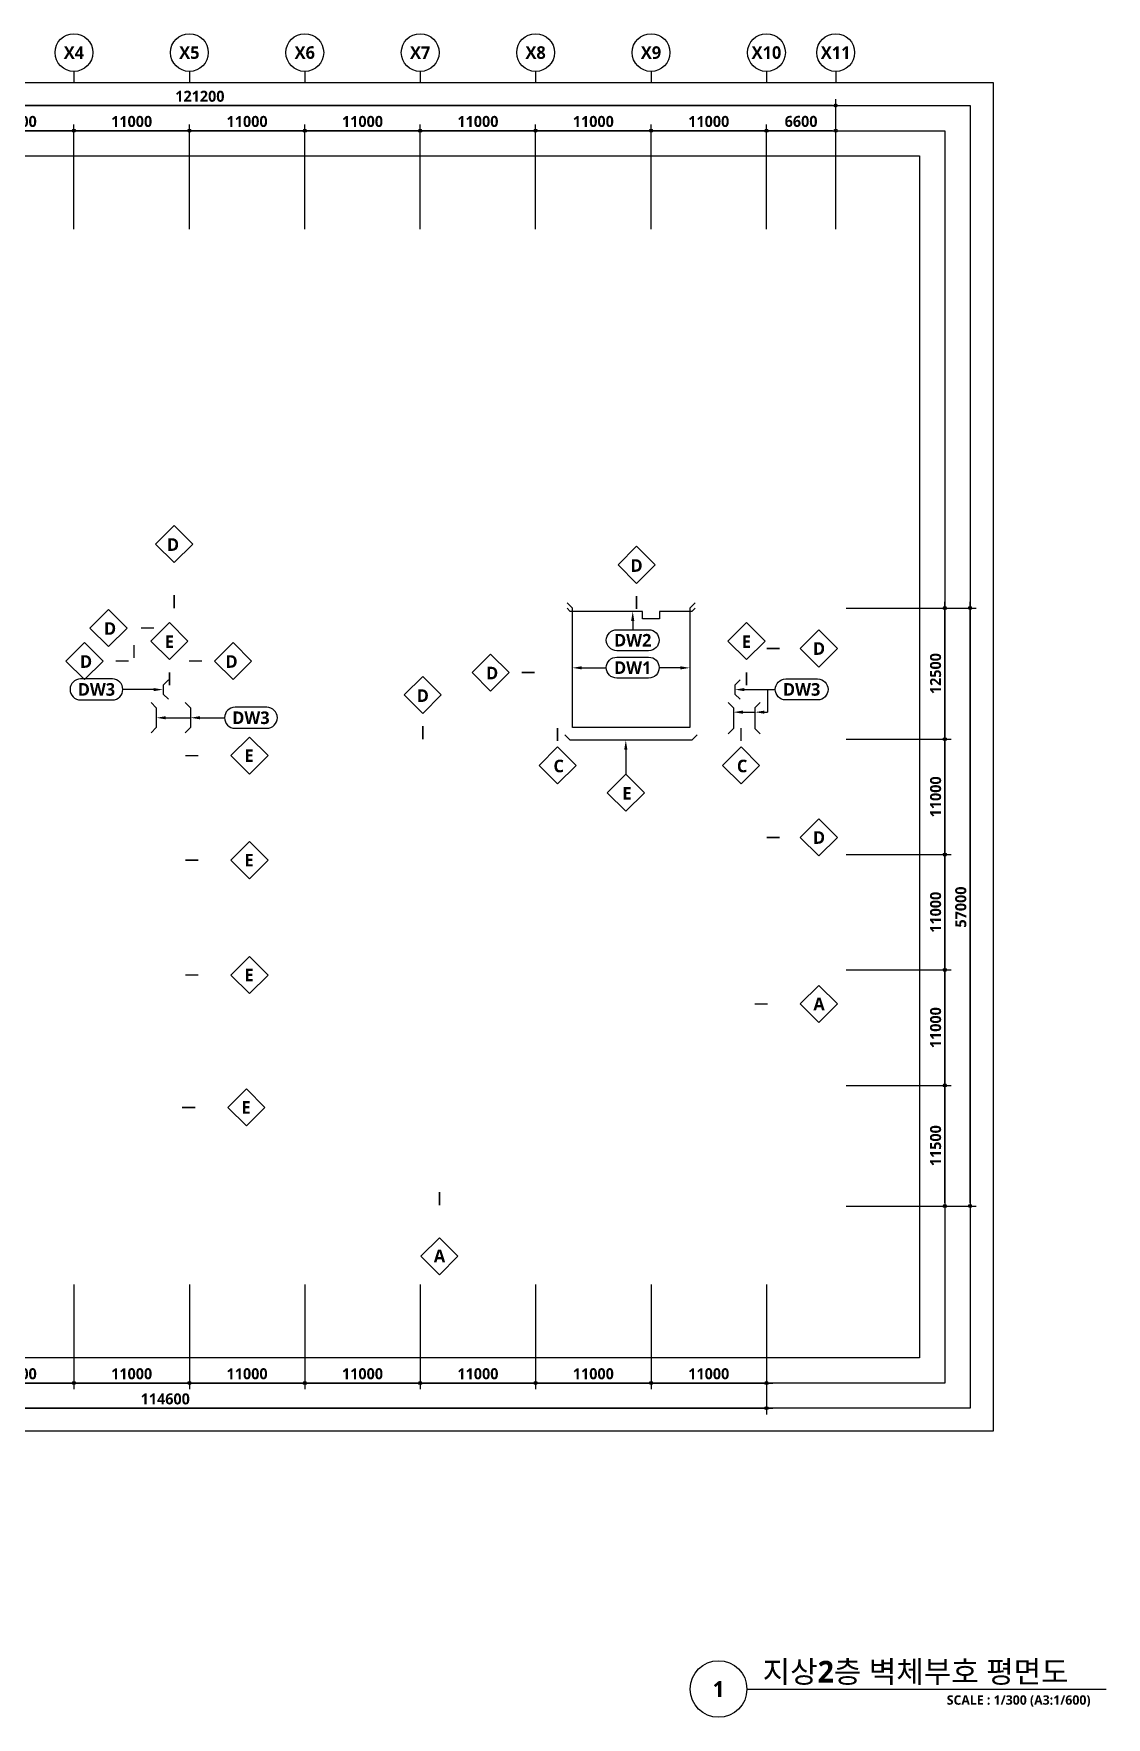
# Model space of a CAD drawing. Header units: millimetres. Extents: x 10941 to 190005487, y 7641 to 455456909.
# Drawn here: x 868543 to 970773, y 9178 to 169666 of the extents above; entities that cross this region are included whole.
import ezdxf
from ezdxf.enums import TextEntityAlignment as Align

# ---------------------------------------------------------------- set-up
doc = ezdxf.new("R2010")
doc.units = ezdxf.units.MM
doc.header["$LTSCALE"] = 400
doc.header["$MEASUREMENT"] = 0
doc.header["$PDSIZE"] = -10
doc.layers.get('0').update_dxf_attribs({"linetype": 'CONTINUOUS'})
doc.layers.get('Defpoints').update_dxf_attribs({"color": 153, "linetype": 'CONTINUOUS'})
for name, color, linetype in [('A-ANNO-TEXT1', 7, 'CONTINUOUS'), ('A-ANNO-TITL', 7, 'CONTINUOUS'), ('A-ST-AXIS-BUB', 7, 'CONTINUOUS'), ('A-ST-AXIS-DIM', 7, 'CONTINUOUS'), ('A-TEXT2', 3, 'CONTINUOUS'), ('AA-MARK', 2, 'CONTINUOUS'), ('AA-XXXX-TXT1', 2, 'CONTINUOUS')]:
    doc.layers.add(name, color=color, linetype=linetype)
doc.layers.add('Defpoint', color=161, linetype='CONTINUOUS', plot=False)
doc.styles.add('2020음성 1차', font='')
doc.styles.add('SH_대대리576', font='')
doc.styles.get('2020음성 1차').set_extended_font_data('NanumGothic', bold=True)
doc.styles.get('SH_대대리576').set_extended_font_data('NanumGothic', bold=True)
doc.dimstyles.new('SHP 600', dxfattribs={"dimscale": 300, "dimtxt": 3.5, "dimasz": 1, "dimexe": 2, "dimexo": 2, "dimgap": 1, "dimtad": 1, "dimdec": 0, "dimzin": 0, "dimdsep": 46, "dimtxsty": 'SH_대대리576', "dimblk": 'DIMDOT', "dimcen": 0.09, "dimclrt": 3, "dimadec": 0, "dimazin": 1, "dimtfac": 1, "dimtdec": 0, "dimtix": 1, "dimtmove": 2, "dimatfit": 0, "dimldrblk": 'DIMDOT', "dimfxl": 1, "dimtolj": 1, "dimtzin": 0, "dimarcsym": 0})

# ---------------------------------------------------------------- blocks, each defined once
blk = doc.blocks.new('DIMDOT')
at = {"color": 0}
blk.add_line((-2, 0), (2, 0), dxfattribs=at)
for radius in [0.5, 0.25]:
    blk.add_circle((0, 0), radius, dxfattribs=at)
blk = doc.blocks.new('*D38')
at = {"layer": 'A-ST-AXIS-DIM', "color": 0, "lineweight": -2}
for p, q in [((823782, 151016), (823782, 163416)), ((944682, 162816), (824082, 162816)), ((944982, 151016), (944982, 163416))]:
    blk.add_line(p, q, dxfattribs=at)
at = {"layer": 'Defpoints', "color": 0}
for p in [(823782, 162816), (823782, 150416), (944982, 150416)]:
    blk.add_point(p, dxfattribs=at)
at = {"layer": 'A-ST-AXIS-DIM', "color": 0, "linetype": 'ByBlock', "lineweight": -2, "xscale": 300, "yscale": 300, "zscale": 300, "rotation": 180}
blk.add_blockref('DIMDOT', (823782, 162816), dxfattribs=at)
at = {"layer": 'A-ST-AXIS-DIM', "color": 0, "linetype": 'ByBlock', "lineweight": -2, "xscale": 300, "yscale": 300, "zscale": 300}
blk.add_blockref('DIMDOT', (944982, 162816), dxfattribs=at)
at = {"layer": 'A-ST-AXIS-DIM', "color": 3, "insert": (884382, 163694), "char_height": 1050, "attachment_point": 5, "style": 'SH_대대리576'}
blk.add_mtext('\\A1;121200', dxfattribs=at)
blk = doc.blocks.new('*D41')
at = {"layer": 'A-ST-AXIS-DIM', "color": 0, "lineweight": -2}
for p, q in [((861382, 151016), (861382, 161016)), ((872382, 151016), (872382, 161016)), ((872082, 160416), (861682, 160416))]:
    blk.add_line(p, q, dxfattribs=at)
at = {"layer": 'Defpoints', "color": 0}
for p in [(861382, 160416), (861382, 150416), (872382, 150416)]:
    blk.add_point(p, dxfattribs=at)
at = {"layer": 'A-ST-AXIS-DIM', "color": 0, "linetype": 'ByBlock', "lineweight": -2, "xscale": 300, "yscale": 300, "zscale": 300, "rotation": 180}
blk.add_blockref('DIMDOT', (861382, 160416), dxfattribs=at)
at = {"layer": 'A-ST-AXIS-DIM', "color": 0, "linetype": 'ByBlock', "lineweight": -2, "xscale": 300, "yscale": 300, "zscale": 300}
blk.add_blockref('DIMDOT', (872382, 160416), dxfattribs=at)
at = {"layer": 'A-ST-AXIS-DIM', "color": 3, "insert": (866882, 161292), "char_height": 1050, "attachment_point": 5, "style": 'SH_대대리576'}
blk.add_mtext('\\A1;11000', dxfattribs=at)
blk = doc.blocks.new('*D42')
at = {"layer": 'A-ST-AXIS-DIM', "color": 0, "lineweight": -2}
for p, q in [((872382, 151016), (872382, 161016)), ((883382, 151016), (883382, 161016)), ((883082, 160416), (872682, 160416))]:
    blk.add_line(p, q, dxfattribs=at)
at = {"layer": 'Defpoints', "color": 0}
for p in [(872382, 160416), (872382, 150416), (883382, 150416)]:
    blk.add_point(p, dxfattribs=at)
at = {"layer": 'A-ST-AXIS-DIM', "color": 0, "linetype": 'ByBlock', "lineweight": -2, "xscale": 300, "yscale": 300, "zscale": 300, "rotation": 180}
blk.add_blockref('DIMDOT', (872382, 160416), dxfattribs=at)
at = {"layer": 'A-ST-AXIS-DIM', "color": 0, "linetype": 'ByBlock', "lineweight": -2, "xscale": 300, "yscale": 300, "zscale": 300}
blk.add_blockref('DIMDOT', (883382, 160416), dxfattribs=at)
at = {"layer": 'A-ST-AXIS-DIM', "color": 3, "insert": (877882, 161292), "char_height": 1050, "attachment_point": 5, "style": 'SH_대대리576'}
blk.add_mtext('\\A1;11000', dxfattribs=at)
blk = doc.blocks.new('*D43')
at = {"layer": 'A-ST-AXIS-DIM', "color": 0, "lineweight": -2}
for p, q in [((883382, 151016), (883382, 161016)), ((894382, 151016), (894382, 161016)), ((894082, 160416), (883682, 160416))]:
    blk.add_line(p, q, dxfattribs=at)
at = {"layer": 'Defpoints', "color": 0}
for p in [(883382, 160416), (883382, 150416), (894382, 150416)]:
    blk.add_point(p, dxfattribs=at)
at = {"layer": 'A-ST-AXIS-DIM', "color": 0, "linetype": 'ByBlock', "lineweight": -2, "xscale": 300, "yscale": 300, "zscale": 300, "rotation": 180}
blk.add_blockref('DIMDOT', (883382, 160416), dxfattribs=at)
at = {"layer": 'A-ST-AXIS-DIM', "color": 0, "linetype": 'ByBlock', "lineweight": -2, "xscale": 300, "yscale": 300, "zscale": 300}
blk.add_blockref('DIMDOT', (894382, 160416), dxfattribs=at)
at = {"layer": 'A-ST-AXIS-DIM', "color": 3, "insert": (888882, 161292), "char_height": 1050, "attachment_point": 5, "style": 'SH_대대리576'}
blk.add_mtext('\\A1;11000', dxfattribs=at)
blk = doc.blocks.new('*D44')
at = {"layer": 'A-ST-AXIS-DIM', "color": 0, "lineweight": -2}
for p, q in [((894382, 151016), (894382, 161016)), ((905382, 151016), (905382, 161016)), ((905082, 160416), (894682, 160416))]:
    blk.add_line(p, q, dxfattribs=at)
at = {"layer": 'Defpoints', "color": 0}
for p in [(894382, 160416), (894382, 150416), (905382, 150416)]:
    blk.add_point(p, dxfattribs=at)
at = {"layer": 'A-ST-AXIS-DIM', "color": 0, "linetype": 'ByBlock', "lineweight": -2, "xscale": 300, "yscale": 300, "zscale": 300, "rotation": 180}
blk.add_blockref('DIMDOT', (894382, 160416), dxfattribs=at)
at = {"layer": 'A-ST-AXIS-DIM', "color": 0, "linetype": 'ByBlock', "lineweight": -2, "xscale": 300, "yscale": 300, "zscale": 300}
blk.add_blockref('DIMDOT', (905382, 160416), dxfattribs=at)
at = {"layer": 'A-ST-AXIS-DIM', "color": 3, "insert": (899882, 161292), "char_height": 1050, "attachment_point": 5, "style": 'SH_대대리576'}
blk.add_mtext('\\A1;11000', dxfattribs=at)
blk = doc.blocks.new('*D45')
at = {"layer": 'A-ST-AXIS-DIM', "color": 0, "lineweight": -2}
for p, q in [((905382, 151016), (905382, 161016)), ((916382, 151016), (916382, 161016)), ((916082, 160416), (905682, 160416))]:
    blk.add_line(p, q, dxfattribs=at)
at = {"layer": 'Defpoints', "color": 0}
for p in [(905382, 160416), (905382, 150416), (916382, 150416)]:
    blk.add_point(p, dxfattribs=at)
at = {"layer": 'A-ST-AXIS-DIM', "color": 0, "linetype": 'ByBlock', "lineweight": -2, "xscale": 300, "yscale": 300, "zscale": 300, "rotation": 180}
blk.add_blockref('DIMDOT', (905382, 160416), dxfattribs=at)
at = {"layer": 'A-ST-AXIS-DIM', "color": 0, "linetype": 'ByBlock', "lineweight": -2, "xscale": 300, "yscale": 300, "zscale": 300}
blk.add_blockref('DIMDOT', (916382, 160416), dxfattribs=at)
at = {"layer": 'A-ST-AXIS-DIM', "color": 3, "insert": (910882, 161292), "char_height": 1050, "attachment_point": 5, "style": 'SH_대대리576'}
blk.add_mtext('\\A1;11000', dxfattribs=at)
blk = doc.blocks.new('*D46')
at = {"layer": 'A-ST-AXIS-DIM', "color": 0, "lineweight": -2}
for p, q in [((916382, 151016), (916382, 161016)), ((927382, 151016), (927382, 161016)), ((927082, 160416), (916682, 160416))]:
    blk.add_line(p, q, dxfattribs=at)
at = {"layer": 'Defpoints', "color": 0}
for p in [(916382, 160416), (916382, 150416), (927382, 150416)]:
    blk.add_point(p, dxfattribs=at)
at = {"layer": 'A-ST-AXIS-DIM', "color": 0, "linetype": 'ByBlock', "lineweight": -2, "xscale": 300, "yscale": 300, "zscale": 300, "rotation": 180}
blk.add_blockref('DIMDOT', (916382, 160416), dxfattribs=at)
at = {"layer": 'A-ST-AXIS-DIM', "color": 0, "linetype": 'ByBlock', "lineweight": -2, "xscale": 300, "yscale": 300, "zscale": 300}
blk.add_blockref('DIMDOT', (927382, 160416), dxfattribs=at)
at = {"layer": 'A-ST-AXIS-DIM', "color": 3, "insert": (921882, 161292), "char_height": 1050, "attachment_point": 5, "style": 'SH_대대리576'}
blk.add_mtext('\\A1;11000', dxfattribs=at)
blk = doc.blocks.new('*D47')
at = {"layer": 'A-ST-AXIS-DIM', "color": 0, "lineweight": -2}
for p, q in [((927382, 151016), (927382, 161016)), ((938382, 151016), (938382, 161016)), ((938082, 160416), (927682, 160416))]:
    blk.add_line(p, q, dxfattribs=at)
at = {"layer": 'Defpoints', "color": 0}
for p in [(927382, 160416), (927382, 150416), (938382, 150416)]:
    blk.add_point(p, dxfattribs=at)
at = {"layer": 'A-ST-AXIS-DIM', "color": 0, "linetype": 'ByBlock', "lineweight": -2, "xscale": 300, "yscale": 300, "zscale": 300, "rotation": 180}
blk.add_blockref('DIMDOT', (927382, 160416), dxfattribs=at)
at = {"layer": 'A-ST-AXIS-DIM', "color": 0, "linetype": 'ByBlock', "lineweight": -2, "xscale": 300, "yscale": 300, "zscale": 300}
blk.add_blockref('DIMDOT', (938382, 160416), dxfattribs=at)
at = {"layer": 'A-ST-AXIS-DIM', "color": 3, "insert": (932882, 161292), "char_height": 1050, "attachment_point": 5, "style": 'SH_대대리576'}
blk.add_mtext('\\A1;11000', dxfattribs=at)
blk = doc.blocks.new('*D296')
at = {"layer": 'A-ST-AXIS-DIM', "color": 0, "lineweight": -2}
for p, q in [((945982, 114916), (955982, 114916)), ((955382, 102716), (955382, 114616)), ((945982, 102416), (955982, 102416))]:
    blk.add_line(p, q, dxfattribs=at)
at = {"layer": 'Defpoints', "color": 0}
for p in [(945382, 114916), (955382, 114916), (945382, 102416)]:
    blk.add_point(p, dxfattribs=at)
at = {"layer": 'A-ST-AXIS-DIM', "color": 0, "linetype": 'ByBlock', "lineweight": -2, "xscale": 300, "yscale": 300, "zscale": 300}
for p, rotation in [((955382, 114916), 90), ((955382, 102416), 270)]:
    blk.add_blockref('DIMDOT', p, dxfattribs=dict(at, rotation=rotation))
at = {"layer": 'A-ST-AXIS-DIM', "color": 3, "insert": (954503, 108666), "char_height": 1050, "attachment_point": 5, "rotation": 90, "style": 'SH_대대리576'}
blk.add_mtext('\\A1;12500', dxfattribs=at)
blk = doc.blocks.new('*D297')
at = {"layer": 'A-ST-AXIS-DIM', "color": 0, "lineweight": -2}
for p, q in [((945982, 102416), (955982, 102416)), ((955382, 91716), (955382, 102116)), ((945982, 91416), (955982, 91416))]:
    blk.add_line(p, q, dxfattribs=at)
at = {"layer": 'Defpoints', "color": 0}
for p in [(945382, 102416), (955382, 102416), (945382, 91416)]:
    blk.add_point(p, dxfattribs=at)
at = {"layer": 'A-ST-AXIS-DIM', "color": 0, "linetype": 'ByBlock', "lineweight": -2, "xscale": 300, "yscale": 300, "zscale": 300}
for p, rotation in [((955382, 102416), 90), ((955382, 91416), 270)]:
    blk.add_blockref('DIMDOT', p, dxfattribs=dict(at, rotation=rotation))
at = {"layer": 'A-ST-AXIS-DIM', "color": 3, "insert": (954506, 96916), "char_height": 1050, "attachment_point": 5, "rotation": 90, "style": 'SH_대대리576'}
blk.add_mtext('\\A1;11000', dxfattribs=at)
blk = doc.blocks.new('*D298')
at = {"layer": 'A-ST-AXIS-DIM', "color": 0, "lineweight": -2}
for p, q in [((945982, 91416), (955982, 91416)), ((955382, 80716), (955382, 91116)), ((945982, 80416), (955982, 80416))]:
    blk.add_line(p, q, dxfattribs=at)
at = {"layer": 'Defpoints', "color": 0}
for p in [(945382, 91416), (955382, 91416), (945382, 80416)]:
    blk.add_point(p, dxfattribs=at)
at = {"layer": 'A-ST-AXIS-DIM', "color": 0, "linetype": 'ByBlock', "lineweight": -2, "xscale": 300, "yscale": 300, "zscale": 300}
for p, rotation in [((955382, 91416), 90), ((955382, 80416), 270)]:
    blk.add_blockref('DIMDOT', p, dxfattribs=dict(at, rotation=rotation))
at = {"layer": 'A-ST-AXIS-DIM', "color": 3, "insert": (954506, 85916), "char_height": 1050, "attachment_point": 5, "rotation": 90, "style": 'SH_대대리576'}
blk.add_mtext('\\A1;11000', dxfattribs=at)
blk = doc.blocks.new('*D299')
at = {"layer": 'A-ST-AXIS-DIM', "color": 0, "lineweight": -2}
for p, q in [((945982, 80416), (955982, 80416)), ((955382, 69716), (955382, 80116)), ((945982, 69416), (955982, 69416))]:
    blk.add_line(p, q, dxfattribs=at)
at = {"layer": 'Defpoints', "color": 0}
for p in [(945382, 80416), (955382, 80416), (945382, 69416)]:
    blk.add_point(p, dxfattribs=at)
at = {"layer": 'A-ST-AXIS-DIM', "color": 0, "linetype": 'ByBlock', "lineweight": -2, "xscale": 300, "yscale": 300, "zscale": 300}
for p, rotation in [((955382, 80416), 90), ((955382, 69416), 270)]:
    blk.add_blockref('DIMDOT', p, dxfattribs=dict(at, rotation=rotation))
at = {"layer": 'A-ST-AXIS-DIM', "color": 3, "insert": (954506, 74916), "char_height": 1050, "attachment_point": 5, "rotation": 90, "style": 'SH_대대리576'}
blk.add_mtext('\\A1;11000', dxfattribs=at)
blk = doc.blocks.new('*D300')
at = {"layer": 'A-ST-AXIS-DIM', "color": 0, "lineweight": -2}
for p, q in [((945982, 69416), (955982, 69416)), ((955382, 58216), (955382, 69116)), ((945982, 57916), (955982, 57916))]:
    blk.add_line(p, q, dxfattribs=at)
at = {"layer": 'Defpoints', "color": 0}
for p in [(945382, 69416), (955382, 69416), (945382, 57916)]:
    blk.add_point(p, dxfattribs=at)
at = {"layer": 'A-ST-AXIS-DIM', "color": 0, "linetype": 'ByBlock', "lineweight": -2, "xscale": 300, "yscale": 300, "zscale": 300}
for p, rotation in [((955382, 69416), 90), ((955382, 57916), 270)]:
    blk.add_blockref('DIMDOT', p, dxfattribs=dict(at, rotation=rotation))
at = {"layer": 'A-ST-AXIS-DIM', "color": 3, "insert": (954505, 63666), "char_height": 1050, "attachment_point": 5, "rotation": 90, "style": 'SH_대대리576'}
blk.add_mtext('\\A1;11500', dxfattribs=at)
blk = doc.blocks.new('*D301')
at = {"layer": 'A-ST-AXIS-DIM', "color": 0, "lineweight": -2}
for p, q in [((945982, 114916), (958382, 114916)), ((957782, 58216), (957782, 114616)), ((945982, 57916), (958382, 57916))]:
    blk.add_line(p, q, dxfattribs=at)
at = {"layer": 'Defpoints', "color": 0}
for p in [(945382, 114916), (957782, 114916), (945382, 57916)]:
    blk.add_point(p, dxfattribs=at)
at = {"layer": 'A-ST-AXIS-DIM', "color": 0, "linetype": 'ByBlock', "lineweight": -2, "xscale": 300, "yscale": 300, "zscale": 300}
for p, rotation in [((957782, 114916), 90), ((957782, 57916), 270)]:
    blk.add_blockref('DIMDOT', p, dxfattribs=dict(at, rotation=rotation))
at = {"layer": 'A-ST-AXIS-DIM', "color": 3, "insert": (956905, 86416), "char_height": 1050, "attachment_point": 5, "rotation": 90, "style": 'SH_대대리576'}
blk.add_mtext('\\A1;57000', dxfattribs=at)
blk = doc.blocks.new('*D302')
at = {"layer": 'A-ST-AXIS-DIM', "color": 0, "lineweight": -2}
for p, q in [((927382, 50445), (927382, 40445)), ((938382, 50445), (938382, 40445)), ((927682, 41045), (938082, 41045))]:
    blk.add_line(p, q, dxfattribs=at)
at = {"layer": 'Defpoints', "color": 0}
for p in [(927382, 51045), (938382, 51045), (938382, 41045)]:
    blk.add_point(p, dxfattribs=at)
at = {"layer": 'A-ST-AXIS-DIM', "color": 0, "linetype": 'ByBlock', "lineweight": -2, "xscale": 300, "yscale": 300, "zscale": 300, "rotation": 180}
blk.add_blockref('DIMDOT', (927382, 41045), dxfattribs=at)
at = {"layer": 'A-ST-AXIS-DIM', "color": 0, "linetype": 'ByBlock', "lineweight": -2, "xscale": 300, "yscale": 300, "zscale": 300}
blk.add_blockref('DIMDOT', (938382, 41045), dxfattribs=at)
at = {"layer": 'A-ST-AXIS-DIM', "color": 3, "insert": (932882, 41921), "char_height": 1050, "attachment_point": 5, "style": 'SH_대대리576'}
blk.add_mtext('\\A1;11000', dxfattribs=at)
blk = doc.blocks.new('*D303')
at = {"layer": 'A-ST-AXIS-DIM', "color": 0, "lineweight": -2}
for p, q in [((916382, 50445), (916382, 40445)), ((927382, 50445), (927382, 40445)), ((916682, 41045), (927082, 41045))]:
    blk.add_line(p, q, dxfattribs=at)
at = {"layer": 'Defpoints', "color": 0}
for p in [(916382, 51045), (927382, 51045), (927382, 41045)]:
    blk.add_point(p, dxfattribs=at)
at = {"layer": 'A-ST-AXIS-DIM', "color": 0, "linetype": 'ByBlock', "lineweight": -2, "xscale": 300, "yscale": 300, "zscale": 300, "rotation": 180}
blk.add_blockref('DIMDOT', (916382, 41045), dxfattribs=at)
at = {"layer": 'A-ST-AXIS-DIM', "color": 0, "linetype": 'ByBlock', "lineweight": -2, "xscale": 300, "yscale": 300, "zscale": 300}
blk.add_blockref('DIMDOT', (927382, 41045), dxfattribs=at)
at = {"layer": 'A-ST-AXIS-DIM', "color": 3, "insert": (921882, 41921), "char_height": 1050, "attachment_point": 5, "style": 'SH_대대리576'}
blk.add_mtext('\\A1;11000', dxfattribs=at)
blk = doc.blocks.new('*D304')
at = {"layer": 'A-ST-AXIS-DIM', "color": 0, "lineweight": -2}
for p, q in [((905382, 50445), (905382, 40445)), ((916382, 50445), (916382, 40445)), ((905682, 41045), (916082, 41045))]:
    blk.add_line(p, q, dxfattribs=at)
at = {"layer": 'Defpoints', "color": 0}
for p in [(905382, 51045), (916382, 51045), (916382, 41045)]:
    blk.add_point(p, dxfattribs=at)
at = {"layer": 'A-ST-AXIS-DIM', "color": 0, "linetype": 'ByBlock', "lineweight": -2, "xscale": 300, "yscale": 300, "zscale": 300, "rotation": 180}
blk.add_blockref('DIMDOT', (905382, 41045), dxfattribs=at)
at = {"layer": 'A-ST-AXIS-DIM', "color": 0, "linetype": 'ByBlock', "lineweight": -2, "xscale": 300, "yscale": 300, "zscale": 300}
blk.add_blockref('DIMDOT', (916382, 41045), dxfattribs=at)
at = {"layer": 'A-ST-AXIS-DIM', "color": 3, "insert": (910882, 41921), "char_height": 1050, "attachment_point": 5, "style": 'SH_대대리576'}
blk.add_mtext('\\A1;11000', dxfattribs=at)
blk = doc.blocks.new('*D305')
at = {"layer": 'A-ST-AXIS-DIM', "color": 0, "lineweight": -2}
for p, q in [((894382, 50445), (894382, 40445)), ((905382, 50445), (905382, 40445)), ((894682, 41045), (905082, 41045))]:
    blk.add_line(p, q, dxfattribs=at)
at = {"layer": 'Defpoints', "color": 0}
for p in [(894382, 51045), (905382, 51045), (905382, 41045)]:
    blk.add_point(p, dxfattribs=at)
at = {"layer": 'A-ST-AXIS-DIM', "color": 0, "linetype": 'ByBlock', "lineweight": -2, "xscale": 300, "yscale": 300, "zscale": 300, "rotation": 180}
blk.add_blockref('DIMDOT', (894382, 41045), dxfattribs=at)
at = {"layer": 'A-ST-AXIS-DIM', "color": 0, "linetype": 'ByBlock', "lineweight": -2, "xscale": 300, "yscale": 300, "zscale": 300}
blk.add_blockref('DIMDOT', (905382, 41045), dxfattribs=at)
at = {"layer": 'A-ST-AXIS-DIM', "color": 3, "insert": (899882, 41921), "char_height": 1050, "attachment_point": 5, "style": 'SH_대대리576'}
blk.add_mtext('\\A1;11000', dxfattribs=at)
blk = doc.blocks.new('*D306')
at = {"layer": 'A-ST-AXIS-DIM', "color": 0, "lineweight": -2}
for p, q in [((883382, 50445), (883382, 40445)), ((894382, 50445), (894382, 40445)), ((883682, 41045), (894082, 41045))]:
    blk.add_line(p, q, dxfattribs=at)
at = {"layer": 'Defpoints', "color": 0}
for p in [(883382, 51045), (894382, 51045), (894382, 41045)]:
    blk.add_point(p, dxfattribs=at)
at = {"layer": 'A-ST-AXIS-DIM', "color": 0, "linetype": 'ByBlock', "lineweight": -2, "xscale": 300, "yscale": 300, "zscale": 300, "rotation": 180}
blk.add_blockref('DIMDOT', (883382, 41045), dxfattribs=at)
at = {"layer": 'A-ST-AXIS-DIM', "color": 0, "linetype": 'ByBlock', "lineweight": -2, "xscale": 300, "yscale": 300, "zscale": 300}
blk.add_blockref('DIMDOT', (894382, 41045), dxfattribs=at)
at = {"layer": 'A-ST-AXIS-DIM', "color": 3, "insert": (888882, 41921), "char_height": 1050, "attachment_point": 5, "style": 'SH_대대리576'}
blk.add_mtext('\\A1;11000', dxfattribs=at)
blk = doc.blocks.new('*D307')
at = {"layer": 'A-ST-AXIS-DIM', "color": 0, "lineweight": -2}
for p, q in [((872382, 50445), (872382, 40445)), ((883382, 50445), (883382, 40445)), ((872682, 41045), (883082, 41045))]:
    blk.add_line(p, q, dxfattribs=at)
at = {"layer": 'Defpoints', "color": 0}
for p in [(872382, 51045), (883382, 51045), (883382, 41045)]:
    blk.add_point(p, dxfattribs=at)
at = {"layer": 'A-ST-AXIS-DIM', "color": 0, "linetype": 'ByBlock', "lineweight": -2, "xscale": 300, "yscale": 300, "zscale": 300, "rotation": 180}
blk.add_blockref('DIMDOT', (872382, 41045), dxfattribs=at)
at = {"layer": 'A-ST-AXIS-DIM', "color": 0, "linetype": 'ByBlock', "lineweight": -2, "xscale": 300, "yscale": 300, "zscale": 300}
blk.add_blockref('DIMDOT', (883382, 41045), dxfattribs=at)
at = {"layer": 'A-ST-AXIS-DIM', "color": 3, "insert": (877882, 41921), "char_height": 1050, "attachment_point": 5, "style": 'SH_대대리576'}
blk.add_mtext('\\A1;11000', dxfattribs=at)
blk = doc.blocks.new('*D308')
at = {"layer": 'A-ST-AXIS-DIM', "color": 0, "lineweight": -2}
for p, q in [((861382, 50445), (861382, 40445)), ((872382, 50445), (872382, 40445)), ((861682, 41045), (872082, 41045))]:
    blk.add_line(p, q, dxfattribs=at)
at = {"layer": 'Defpoints', "color": 0}
for p in [(861382, 51045), (872382, 51045), (872382, 41045)]:
    blk.add_point(p, dxfattribs=at)
at = {"layer": 'A-ST-AXIS-DIM', "color": 0, "linetype": 'ByBlock', "lineweight": -2, "xscale": 300, "yscale": 300, "zscale": 300, "rotation": 180}
blk.add_blockref('DIMDOT', (861382, 41045), dxfattribs=at)
at = {"layer": 'A-ST-AXIS-DIM', "color": 0, "linetype": 'ByBlock', "lineweight": -2, "xscale": 300, "yscale": 300, "zscale": 300}
blk.add_blockref('DIMDOT', (872382, 41045), dxfattribs=at)
at = {"layer": 'A-ST-AXIS-DIM', "color": 3, "insert": (866882, 41921), "char_height": 1050, "attachment_point": 5, "style": 'SH_대대리576'}
blk.add_mtext('\\A1;11000', dxfattribs=at)
blk = doc.blocks.new('*D315')
at = {"layer": 'A-ST-AXIS-DIM', "color": 0, "lineweight": -2}
for p, q in [((823782, 50445), (823782, 38045)), ((938382, 50445), (938382, 38045)), ((824082, 38645), (938082, 38645))]:
    blk.add_line(p, q, dxfattribs=at)
at = {"layer": 'Defpoints', "color": 0}
for p in [(823782, 51045), (938382, 51045), (938382, 38645)]:
    blk.add_point(p, dxfattribs=at)
at = {"layer": 'A-ST-AXIS-DIM', "color": 0, "linetype": 'ByBlock', "lineweight": -2, "xscale": 300, "yscale": 300, "zscale": 300, "rotation": 180}
blk.add_blockref('DIMDOT', (823782, 38645), dxfattribs=at)
at = {"layer": 'A-ST-AXIS-DIM', "color": 0, "linetype": 'ByBlock', "lineweight": -2, "xscale": 300, "yscale": 300, "zscale": 300}
blk.add_blockref('DIMDOT', (938382, 38645), dxfattribs=at)
at = {"layer": 'A-ST-AXIS-DIM', "color": 3, "insert": (881082, 39524), "char_height": 1050, "attachment_point": 5, "style": 'SH_대대리576'}
blk.add_mtext('\\A1;114600', dxfattribs=at)
blk = doc.blocks.new('A-ST-AXIS-BUB-1')
at = {"layer": 'A-ST-AXIS-BUB'}
blk.add_line((0, 350), (0, 0), dxfattribs=at)
blk.add_circle((0, 950), 600, dxfattribs=at)
blk = doc.blocks.new('*D7424')
at = {"layer": 'A-ST-AXIS-DIM', "color": 0, "lineweight": -2}
for p, q in [((938382, 151016), (938382, 161016)), ((944982, 151016), (944982, 161016)), ((944682, 160416), (938682, 160416))]:
    blk.add_line(p, q, dxfattribs=at)
at = {"layer": 'Defpoints', "color": 0}
for p in [(938382, 160416), (938382, 150416), (944982, 150416)]:
    blk.add_point(p, dxfattribs=at)
at = {"layer": 'A-ST-AXIS-DIM', "color": 0, "linetype": 'ByBlock', "lineweight": -2, "xscale": 300, "yscale": 300, "zscale": 300, "rotation": 180}
blk.add_blockref('DIMDOT', (938382, 160416), dxfattribs=at)
at = {"layer": 'A-ST-AXIS-DIM', "color": 0, "linetype": 'ByBlock', "lineweight": -2, "xscale": 300, "yscale": 300, "zscale": 300}
blk.add_blockref('DIMDOT', (944982, 160416), dxfattribs=at)
at = {"layer": 'A-ST-AXIS-DIM', "color": 3, "insert": (941682, 161296), "char_height": 1050, "attachment_point": 5, "style": 'SH_대대리576'}
blk.add_mtext('\\A1;6600', dxfattribs=at)
blk = doc.blocks.new('*U18507')
at = {"layer": 'A-ANNO-TITL'}
blk.add_line((0, 0), (5709, 0), dxfattribs=at)
blk.add_circle((-450, 0), 450, dxfattribs=at)
at = {"layer": 'AA-XXXX-TXT1', "style": 'SH_대대리576'}
blk.add_attdef('DWG.TITLE', (250, 100), '', height=350, dxfattribs=at)
at = {"layer": 'AA-XXXX-TXT1', "color": 7, "style": 'SH_대대리576'}
blk.add_attdef('NO1', text='', height=300, dxfattribs=at).set_placement((-450, 0), align=Align.MIDDLE)
at = {"layer": 'AA-XXXX-TXT1', "style": 'SH_대대리576'}
blk.add_attdef('SCALE', text='', height=150, dxfattribs=at).set_placement((5459, -100), align=Align.TOP_RIGHT)

msp = doc.modelspace()

# ---------------------------------------------------------------- linework, layer by layer
at = {"layer": 'AA-MARK'}
msp.add_line((938481.8, 107141.3, 103000), (938481.8, 104991.3, 103000), dxfattribs=at)
at = {"layer": 'AA-MARK', "color": 2, "linetype": 'ByBlock', "lineweight": -2}
for points, elevation in [([(883699.6, 121015.2), (881931.8, 122782.9), (880164.1, 121015.2), (881931.8, 119247.4)], 103000), ([(875675.6, 111244.2), (873907.8, 113012), (875675.6, 114779.8), (877443.3, 113012)], 103000), ([(879709.5, 111772), (881477.2, 113539.8), (883245, 111772), (881477.2, 110004.2)], 103000), ([(934709.5, 111772), (936477.2, 113539.8), (938245, 111772), (936477.2, 110004.2)], 103000), ([(943374.8, 109294.6), (945142.6, 111062.4), (943374.8, 112830.2), (941607.1, 111062.4)], 103000), ([(873388.7, 108097.1), (871620.9, 109864.9), (873388.7, 111632.7), (875156.4, 109864.9)], 103000), ([(887549.7, 108097.1), (889317.5, 109864.9), (887549.7, 111632.7), (885781.9, 109864.9)], 103000), ([(903860, 106631.7), (905627.7, 108399.5), (907395.5, 106631.7), (905627.7, 104863.9)], -103000), ([(889112.3, 99079), (890880.1, 100846.8), (889112.3, 102614.6), (887344.6, 100846.8)], 103000), ([(916705.2, 99914.2), (918472.9, 98146.5), (920240.7, 99914.2), (918472.9, 101682)], 103000), ([(934189.1, 99914.2), (935956.8, 98146.5), (937724.6, 99914.2), (935956.8, 101682)], 103000), ([(923208.7, 97310.3), (924976.4, 95542.6), (926744.2, 97310.3), (924976.4, 99078.1)], 103000), ([(943374.8, 91281.7), (945142.6, 93049.4), (943374.8, 94817.2), (941607.1, 93049.4)], 103000), ([(889112.3, 89115.3), (890880.1, 90883.1), (889112.3, 92650.8), (887344.6, 90883.1)], 103000), ([(889112.3, 78167), (890880.1, 79934.7), (889112.3, 81702.5), (887344.6, 79934.7)], 103000), ([(943374.8, 75408.6), (945142.6, 77176.3), (943374.8, 78944.1), (941607.1, 77176.3)], 103000), ([(888812.3, 65545.4), (890580.1, 67313.2), (888812.3, 69081), (887044.6, 67313.2)], 103000), ([(905444.1, 53123.3), (907211.8, 51355.6), (908979.6, 53123.3), (907211.8, 54891.1)], 103000)]:
    msp.add_lwpolyline(points, close=True, dxfattribs=dict(at, elevation=elevation))
for points in [[(924235, 119031.7), (926002.7, 120799.5), (927770.5, 119031.7), (926002.7, 117263.9)], [(912088.7, 106998.6), (910320.9, 108766.3), (912088.7, 110534.1), (913856.4, 108766.3)]]:
    msp.add_lwpolyline(points, close=True, dxfattribs=at)
at = {"layer": 'AA-MARK'}
for points, elevation in [([(881931.8, 119247.4, 0, 0, 0), (881931.8, 116147.1, 150, 150, 0), (881931.8, 114897.1, 150, 150, 0)], 103000), ([(877443.3, 113012, 0, 0, 0), (878756.8, 113012, 150, 150, 0), (880006.8, 113012, 150, 150, 0)], 103000), ([(878105.7, 113012, 0, 0, 0), (878105.7, 111399.7, 150, 150, 0), (878105.7, 110149.7, 150, 150, 0)], 103000), ([(941607.1, 111062.4, 0, 0, 0), (939646.7, 111062.4, 150, 150, 0), (938396.7, 111062.4, 150, 150, 0)], 103000), ([(875156.4, 109864.9, 0, 0, 0), (876356.8, 109864.9, 150, 150, 0), (877606.8, 109864.9, 150, 150, 0)], 103000), ([(881477.2, 110004.2, 0, 0, 0), (881477.2, 108803.8, 150, 150, 0), (881477.2, 107553.8, 150, 150, 0)], 103000), ([(885781.9, 109864.9, 0, 0, 0), (884581.5, 109864.9, 150, 150, 0), (883331.5, 109864.9, 150, 150, 0)], 103000), ([(936477.2, 110004.2, 0, 0, 0), (936477.2, 108803.8, 150, 150, 0), (936477.2, 107553.8, 150, 150, 0)], 103000), ([(905627.7, 104863.9, 0, 0, 0), (905627.7, 103663.5, 150, 150, 0), (905627.7, 102413.5, 150, 150, 0)], -103000), ([(918472.9, 101682, 0, 0, 0), (918472.9, 102241.3, 150, 150, 0), (918472.9, 103491.3, 150, 150, 0)], 103000), ([(935956.8, 101682, 0, 0, 0), (935956.8, 102241.3, 150, 150, 0), (935956.8, 103491.3, 150, 150, 0)], 103000), ([(887344.6, 100846.8, 0, 0, 0), (884244.3, 100846.8, 150, 150, 0), (882994.3, 100846.8, 150, 150, 0)], 103000), ([(941607.1, 93049.4, 0, 0, 0), (939646.7, 93049.4, 150, 150, 0), (938396.7, 93049.4, 150, 150, 0)], 103000), ([(887344.6, 90883.1, 0, 0, 0), (884244.3, 90883.1, 150, 150, 0), (882994.3, 90883.1, 150, 150, 0)], 103000), ([(887344.6, 79934.7, 0, 0, 0), (884244.3, 79934.7, 150, 150, 0), (882994.3, 79934.7, 150, 150, 0)], 103000), ([(941607.1, 77176.3, 0, 0, 0), (938506.8, 77176.3, 150, 150, 0), (937256.8, 77176.3, 150, 150, 0)], 103000), ([(887044.6, 67313.2, 0, 0, 0), (883944.3, 67313.2, 150, 150, 0), (882694.3, 67313.2, 150, 150, 0)], 103000), ([(907211.8, 54891.1, 0, 0, 0), (907211.8, 57991.3, 150, 150, 0), (907211.8, 59241.3, 150, 150, 0)], 103000)]:
    msp.add_lwpolyline(points, format="xyseb", dxfattribs=dict(at, elevation=elevation))
for points in [[(926002.7, 117263.9, 0, 0, 0), (926002.7, 116063.5, 150, 150, 0), (926002.7, 114813.5, 150, 150, 0)], [(913856.4, 108766.3, 0, 0, 0), (915056.8, 108766.3, 150, 150, 0), (916306.8, 108766.3, 150, 150, 0)]]:
    msp.add_lwpolyline(points, format="xyseb", dxfattribs=at)
at = {"layer": 'AA-MARK', "elevation": 103000}
for points in [[(931581.8, 115416.3), (931081.8, 114916.3), (931081.8, 103516.3), (919881.8, 103516.3), (919881.8, 114916.3), (919381.8, 115416.3)], [(931581.8, 114896.3), (931281.8, 114596.3), (928201.8, 114596.3), (928201.8, 113896.3), (926561.8, 113896.3), (926561.8, 114596.3), (919684.1, 114596.3), (919384.1, 114896.3)], [(925637.7, 113696.3), (925637.7, 112846.7)], [(920781.8, 109216.3), (923120.1, 109216.3)], [(930181.8, 109216.3), (928155.3, 109216.3)], [(881381.8, 108066.3), (880881.8, 107566.3), (880881.8, 106716.3), (881381.8, 106216.3)], [(935881.8, 108066.3), (935381.8, 107566.3), (935381.8, 106716.3), (935881.8, 106216.3)], [(879981.8, 107141.3), (877043.9, 107141.3)], [(936281.8, 107141.3), (939219.7, 107141.3)], [(879731.8, 105916.3), (880231.8, 105416.3), (880231.8, 103516.3), (879731.8, 103016.3)], [(881131.8, 104458.1), (883481.8, 104458.1)], [(882981.8, 105916.3), (883481.8, 105416.3), (883481.8, 103516.3), (882981.8, 103016.3)], [(884381.8, 104458.1), (886731.8, 104458.1)], [(934731.8, 105916.3), (935231.8, 105416.3), (935231.8, 103441.3), (934731.8, 102941.3)], [(936131.8, 104991.3), (937281.8, 104991.3)], [(937781.8, 105916.3), (937281.8, 105416.3), (937281.8, 103441.3), (937781.8, 102941.3)], [(938181.8, 104991.3), (938481.8, 104991.3)], [(931781.8, 102816.3), (931281.8, 102316.3), (919681.8, 102316.3), (919181.8, 102816.3)], [(924976.4, 101416.3), (924976.4, 99078.1)]]:
    msp.add_lwpolyline(points, dxfattribs=at)
for points in [[(927155.4, 110846.7), (924119.9, 110846.7, -1), (924119.9, 112846.7), (927155.4, 112846.7, -1)], [(927155.4, 108233.9), (924119.9, 108233.9, -1), (924119.9, 110233.9), (927155.4, 110233.9, -1)], [(873008.5, 106158.9), (876044.1, 106158.9, 1), (876044.1, 108158.9), (873008.5, 108158.9, 1)], [(943255.1, 106158.9), (940219.6, 106158.9, -1), (940219.6, 108158.9), (943255.1, 108158.9, -1)], [(887731.8, 103458.1), (890767.4, 103458.1, 1), (890767.4, 105458.1), (887731.8, 105458.1, 1)]]:
    msp.add_lwpolyline(points, format="xyb", close=True, dxfattribs=at)
at = {"layer": 'AA-MARK'}
for points in [[(925487.7, 113696.3, 103000), (925637.7, 114596.3, 103000), (925787.7, 113696.3, 103000)], [(920781.8, 109066.3, 103000), (919881.8, 109216.3, 103000), (920781.8, 109366.3, 103000)], [(930181.8, 109066.3, 103000), (931081.8, 109216.3, 103000), (930181.8, 109366.3, 103000)], [(879981.8, 106991.3, 103000), (880881.8, 107141.3, 103000), (879981.8, 107291.3, 103000)], [(936281.8, 106991.3, 103000), (935381.8, 107141.3, 103000), (936281.8, 107291.3, 103000)], [(881131.8, 104308.1, 103000), (880231.8, 104458.1, 103000), (881131.8, 104608.1, 103000)], [(884381.8, 104308.1, 103000), (883481.8, 104458.1, 103000), (884381.8, 104608.1, 103000)], [(936131.8, 104841.3, 103000), (935231.8, 104991.3, 103000), (936131.8, 105141.3, 103000)], [(938181.8, 104841.3, 103000), (937281.8, 104991.3, 103000), (938181.8, 105141.3, 103000)], [(924826.4, 101416.3, 103000), (924976.4, 102316.3, 103000), (925126.4, 101416.3, 103000)]]:
    msp.add_solid(points, dxfattribs=at)
at = {"layer": 'Defpoint'}
for points in [[(959981.8, 36444.9), (788781.8, 36444.9), (788781.8, 165016.3), (959981.8, 165016.3)], [(957781.8, 38644.9), (790981.8, 38644.9), (790981.8, 162816.3), (957781.8, 162816.3)], [(955381.8, 41044.9), (793381.8, 41044.9), (793381.8, 160416.3), (955381.8, 160416.3)], [(952981.8, 43444.9), (795781.8, 43444.9), (795781.8, 158016.3), (952981.8, 158016.3)]]:
    msp.add_lwpolyline(points, close=True, dxfattribs=at)

# ---------------------------------------------------------------- block references
ref = msp.add_blockref('*U18507', (936518.2, 11877.9), dxfattribs=dict(xscale=6, yscale=6, zscale=6))
ref.add_attrib('SCALE', 'SCALE : 1/300 (A3:1/600)', dxfattribs={"layer": 'A-ANNO-TITL', "height": 900, "style": 'SH_대대리576'}).set_placement((969273.5, 11277.9), align=Align.TOP_RIGHT)
ref.add_attrib('DWG.TITLE', '지상2층 벽체부호 평면도', (938018.2, 12477.9), dxfattribs={"layer": 'A-ANNO-TITL', "height": 2087.447, "style": 'SH_대대리576'})
ref.add_attrib('NO1', '1', dxfattribs={"layer": 'A-ANNO-TITL', "color": 7, "height": 1500, "style": 'SH_대대리576'}).set_placement((933818.2, 11877.9), align=Align.MIDDLE)
at = {"layer": 'A-ST-AXIS-BUB', "xscale": 3, "yscale": 3, "zscale": 3}
for p in [(872381.8, 165016.3), (883381.8, 165016.3), (894381.8, 165016.3), (905381.8, 165016.3), (916381.8, 165016.3), (927381.8, 165016.3), (938381.8, 165016.3), (944981.8, 165016.3)]:
    msp.add_blockref('A-ST-AXIS-BUB-1', p, dxfattribs=at)

# ---------------------------------------------------------------- texts
at = {"layer": 'A-ANNO-TEXT1', "style": 'SH_대대리576'}
for s, p in [('X4', (872381.8, 167866.3)), ('X5', (883381.8, 167866.3)), ('X6', (894381.8, 167866.3)), ('X7', (905381.8, 167866.3)), ('X8', (916381.8, 167866.3)), ('X9', (927381.8, 167866.3)), ('X10', (938381.8, 167866.3)), ('X11', (944981.8, 167866.3))]:
    msp.add_text(s, height=1200, dxfattribs=at).set_placement(p, align=Align.MIDDLE_CENTER)
at = {"layer": 'A-TEXT2', "style": '2020음성 1차'}
for s, p in [('D', (881824.8, 120963.4, 103000)), ('D', (926001.3, 118966)), ('D', (875823.5, 112963.1, 103000)), ('DW2', (925637.7, 111846.7, 103000)), ('E', (881475.8, 111706.3, 103000)), ('E', (936475.8, 111706.3, 103000)), ('D', (943393.7, 111053, 103000)), ('D', (873536.6, 109816, 103000)), ('D', (887401.8, 109816, 103000)), ('D', (912236.6, 108717.5)), ('DW1', (925637.7, 109233.9, 103000)), ('DW3', (874526.3, 107158.9, 103000)), ('DW3', (941737.4, 107158.9, 103000)), ('D', (905626.3, 106566, -103000)), ('DW3', (889249.6, 104458.1, 103000)), ('E', (889076.5, 100846.8, 103000)), ('C', (918579.9, 99862.4, 103000)), ('C', (936063.8, 99862.4, 103000)), ('E', (925083.4, 97258.5, 103000)), ('D', (943393.7, 93040, 103000)), ('E', (889076.5, 90883.1, 103000)), ('E', (889076.5, 79934.7, 103000)), ('A', (943393.7, 77166.9, 103000)), ('E', (888776.5, 67313.2, 103000)), ('A', (907222, 53160.9, 103000))]:
    msp.add_text(s, height=1200, dxfattribs=at).set_placement(p, align=Align.MIDDLE_CENTER)

# ---------------------------------------------------------------- dimensions: what is measured, and where the dimension line sits
at = {"layer": 'A-ST-AXIS-DIM'}
for base, p1, p2, picture, middle in [((823781.8, 162816.3), (944981.8, 150416.3), (823781.8, 150416.3), '*D38', (884381.8, 163693.5)), ((861381.8, 160416.3), (872381.8, 150416.3), (861381.8, 150416.3), '*D41', (866881.8, 161292.1)), ((872381.8, 160416.3), (883381.8, 150416.3), (872381.8, 150416.3), '*D42', (877881.8, 161292.1)), ((883381.8, 160416.3), (894381.8, 150416.3), (883381.8, 150416.3), '*D43', (888881.8, 161292.1)), ((894381.8, 160416.3), (905381.8, 150416.3), (894381.8, 150416.3), '*D44', (899881.8, 161292.1)), ((905381.8, 160416.3), (916381.8, 150416.3), (905381.8, 150416.3), '*D45', (910881.8, 161292.1)), ((916381.8, 160416.3), (927381.8, 150416.3), (916381.8, 150416.3), '*D46', (921881.8, 161292.1)), ((927381.8, 160416.3), (938381.8, 150416.3), (927381.8, 150416.3), '*D47', (932881.8, 161292.1)), ((938381.8, 160416.3), (944981.8, 150416.3), (938381.8, 150416.3), '*D7424', (941681.8, 161295.8))]:
    dim = msp.add_linear_dim(base=base, p1=p1, p2=p2, dimstyle='SHP 600', dxfattribs=at)
    dim.commit()
    dim.dimension.update_dxf_attribs({"geometry": picture, "text_midpoint": middle})
for base, p1, p2, angle, picture, middle in [((955381.8, 114916.3), (945381.8, 102416.3), (945381.8, 114916.3), 270, '*D296', (954503.1, 108666.3)), ((957781.8, 114916.3), (945381.8, 57916.3), (945381.8, 114916.3), 270, '*D301', (956904.6, 86416.3)), ((955381.8, 102416.3), (945381.8, 91416.3), (945381.8, 102416.3), 270, '*D297', (954506.1, 96916.3)), ((955381.8, 91416.3), (945381.8, 80416.3), (945381.8, 91416.3), 270, '*D298', (954506.1, 85916.3)), ((955381.8, 80416.3), (945381.8, 69416.3), (945381.8, 80416.3), 270, '*D299', (954506.1, 74916.3)), ((955381.8, 69416.3), (945381.8, 57916.3), (945381.8, 69416.3), 270, '*D300', (954504.6, 63666.3)), ((938381.8, 38644.9), (823781.8, 51044.9), (938381.8, 51044.9), 180, '*D315', (881081.8, 39524.3)), ((872381.8, 41044.9), (861381.8, 51044.9), (872381.8, 51044.9), 180, '*D308', (866881.8, 41920.6)), ((883381.8, 41044.9), (872381.8, 51044.9), (883381.8, 51044.9), 180, '*D307', (877881.8, 41920.6)), ((894381.8, 41044.9), (883381.8, 51044.9), (894381.8, 51044.9), 180, '*D306', (888881.8, 41920.6)), ((905381.8, 41044.9), (894381.8, 51044.9), (905381.8, 51044.9), 180, '*D305', (899881.8, 41920.6)), ((916381.8, 41044.9), (905381.8, 51044.9), (916381.8, 51044.9), 180, '*D304', (910881.8, 41920.6)), ((927381.8, 41044.9), (916381.8, 51044.9), (927381.8, 51044.9), 180, '*D303', (921881.8, 41920.6)), ((938381.8, 41044.9), (927381.8, 51044.9), (938381.8, 51044.9), 180, '*D302', (932881.8, 41920.6))]:
    dim = msp.add_linear_dim(base=base, p1=p1, p2=p2, angle=angle, dimstyle='SHP 600', dxfattribs=at)
    dim.commit()
    dim.dimension.update_dxf_attribs({"geometry": picture, "text_midpoint": middle})

doc.saveas('drawing.dxf')
